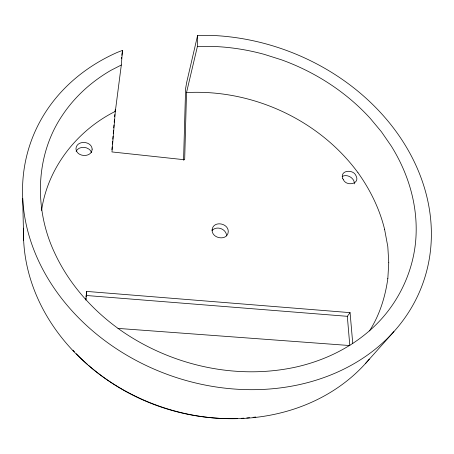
<?xml version="1.0" encoding="UTF-8"?>
<svg xmlns="http://www.w3.org/2000/svg" width="454" height="454" viewBox="0 0 454 454"><rect width="100%" height="100%" fill="white"/><g stroke="black" fill="none" stroke-linecap="round" stroke-linejoin="round"><path stroke-width="0.68" d="M197.382 46.558L197.603 35.446L209.396 35.327A208.363 172.594 20.2 0 1 423.548 281.446A208.363 172.594 20.2 0 1 104.613 340.466A208.363 172.594 20.2 0 1 117.404 52.352L122.495 50.4L121.309 65.013L115.327 111.372L111.973 151.942L184.67 159.768L186.52 92.565L197.382 46.558L211.206 46.376A191.656 158.531 20.2 0 1 264.296 54.372L281.486 59.82A191.656 158.531 20.2 0 1 370.203 118.329L381.417 131.773L391.274 146.057A191.656 158.531 20.2 0 1 415.518 242.691C412.544 271.339 400.053 298.601 380.668 319.854A191.656 158.531 20.2 0 1 296.519 366.928C237.521 380.009 174.149 366.145 124.197 332.714A191.656 158.531 20.2 0 1 54.582 252.747C34.163 209.515 35.1 155.847 62.153 115.634A191.656 158.531 20.2 0 1 110.924 70.336L121.309 65.013M183.564 160.273L185.601 88.592L186.673 82.424L197.603 35.446M387.847 278.45L388.76 262.577M111.917 149.718L112.149 146.897M112.388 144.071L112.62 141.251M112.796 139.134L113.029 136.314M113.262 133.493L113.5 130.673M113.733 127.852L113.965 125.026M114.198 122.205L114.402 119.788M114.663 116.61L114.839 114.522M115.066 111.746L115.242 109.664M354.268 183.87L354.319 183.32A7.576 5.919 27.9 0 0 352.985 179.375L351.379 177.696A7.576 5.919 27.9 0 0 342.174 176.493M85.8 299.68L85.931 298.284M86.061 296.882L86.663 291.417L350.074 312.641L352.769 343.706M85.863 300.111L86.663 291.417M121.422 58.776L121.598 57.38M121.871 55.286L122.495 50.4M41.581 210.463C47.653 167.804 77.118 130.429 115.327 111.372M387.841 278.501L387.847 278.478C385.264 296.933 379.601 315.207 369.454 330.943M349.813 345.653L347.327 316.319L350.074 312.641M365.703 363.279L393.919 331.585M186.52 92.565C252.032 89.069 318.742 119.527 357.814 172.463L357.939 172.616M117.978 328.401L349.688 345.539M86.192 295.486L347.327 316.319M343.389 179.727C346.538 186.815 360.652 183.955 355.925 175.596C353.274 169.024 339.853 169.978 342.668 178.331M357.951 172.633C370.163 189.715 379.589 208.851 384.589 229.298M343.36 179.693L342.685 178.388M384.6 229.327L387.812 246.653L388.76 262.554M22.7 198.33L23.659 240.586M255.795 417.022A188.597 161.749 20.2 0 1 253.037 417.351M249.564 417.714A188.597 161.749 20.2 0 1 246.777 417.958M243.98 418.168A188.597 161.749 20.2 0 1 241.17 418.333M237.646 418.492A188.597 161.749 20.2 0 1 88.57 365.385M87.508 364.449A188.597 161.749 20.2 0 1 76.34 353.745M74.422 351.731A188.597 161.749 20.2 0 1 73.003 350.204M211.984 230.592A8.132 6.923 20.2 0 1 220.939 228.612A8.132 6.923 20.2 0 1 226.614 235.853M76.124 151.296A8.053 6.504 6.4 0 1 88.797 149.043L89.421 149.536A8.053 6.504 6.4 0 1 91.458 152.601M369.323 359.103A192.609 164.74 20.2 0 1 154.088 404.276A192.609 164.74 20.2 0 1 23.58 228.146M212.143 229.673C211.377 238.821 227.789 241.409 228.26 231.574C228.407 222.937 213.221 220.451 212.143 229.673M92.162 149.116C91.827 158.145 75.943 157.215 75.971 148.418C76.925 139.917 91.572 140.842 92.162 149.116"/></g></svg>
